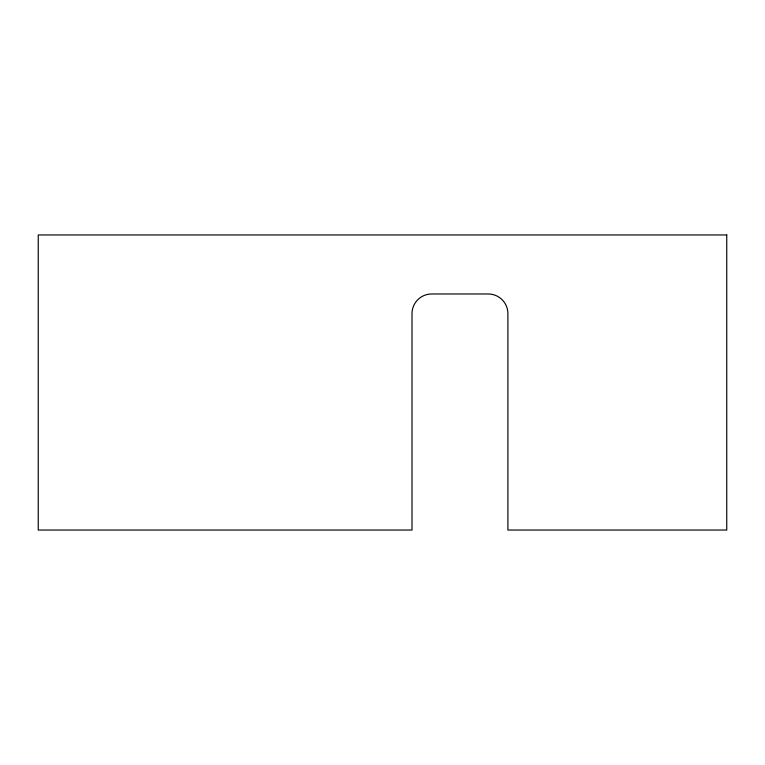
<?xml version="1.0" encoding="UTF-8"?>
<svg xmlns="http://www.w3.org/2000/svg" width="765" height="765" viewBox="0 0 765 765"><rect width="100%" height="100%" fill="white"/><g stroke="black" fill="none" stroke-linecap="round" stroke-linejoin="round"><path stroke-width="1.15" d="M726.75 234.96L38.25 234.96L38.25 530.04L412.01 530.04L412.01 313.65A19.67 19.67 0 0 1 431.68 293.98L488.233 293.98A19.67 19.67 0 0 1 507.903 313.65L507.903 530.04L726.75 530.04L726.75 234.96"/></g></svg>
